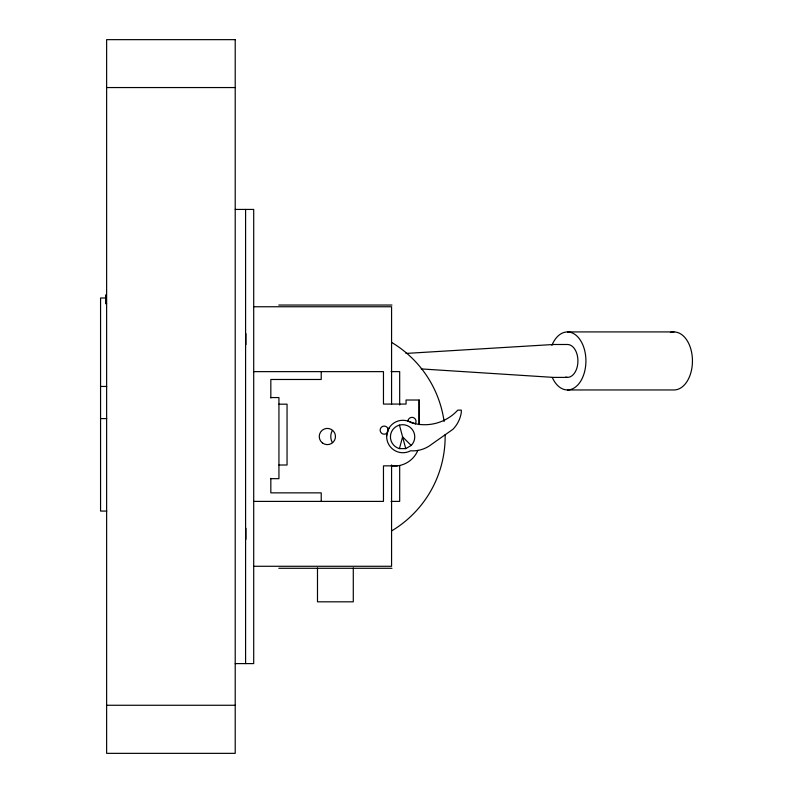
<?xml version="1.0" encoding="UTF-8"?>
<svg xmlns="http://www.w3.org/2000/svg" width="793" height="793" viewBox="0 0 793 793"><rect width="100%" height="100%" fill="white"/><g stroke="black" fill="none" stroke-linecap="round" stroke-linejoin="round"><path stroke-width="1.19" d="M419.13 424.473L419.15 400.019L406.066 400.019L406.066 404.073L383.465 404.073L383.465 371.63L253.701 371.63M408.068 420.359L407.929 421.41A4.054 4.054 0 0 1 413.034 417.495A4.054 4.054 0 0 1 415.492 423.442L415.284 423.72M386.667 436.011A16.217 16.217 0 0 1 411.418 422.719A44.874 44.874 0 0 0 457.799 410.12L461.298 410.12L461.298 412.509A30.689 30.689 0 0 1 452.962 429.281L431.848 444.139A30.689 30.689 0 0 1 410.556 450.801A16.217 16.217 0 0 1 386.667 436.011L387.073 432.998A4.054 4.054 0 0 1 380.69 432.155A4.054 4.054 0 0 1 383.148 426.218A4.054 4.054 0 0 1 388.253 430.133L388.114 429.082M399.444 448.61L402.596 436.854L411.2 445.458L405.748 448.61L399.444 448.61A12.163 12.163 0 0 1 391.573 431.709A12.163 12.163 0 0 1 409.575 426.892A12.163 12.163 0 0 1 411.2 445.458M388.223 429.895L389.085 427.972M106.629 87.557L235.214 87.557M235.234 209.431L253.701 209.431L253.701 663.602L235.234 663.602M105.509 297.999L100.562 297.999L100.562 511.069L106.748 511.069M106.629 303.729L105.618 303.729L105.618 294.877M278.799 305.037L391.97 305.037M253.701 306.752L391.573 306.752L391.573 404.38M567.461 331.92L674 331.92M405.937 353.43L553.494 344.489L567.461 344.489A16.445 10.458 90 0 1 577.879 362.371A16.445 10.458 90 0 1 565.647 377.131M391.038 371.63L399.682 371.63L399.682 404.995M567.461 377.399L553.494 377.399L421.192 368.923M100.562 386.449L106.748 386.449M567.461 389.958L674 389.958A29.004 18.457 90 0 0 692.358 358.099A29.004 18.457 90 0 0 670.392 332.495M270.829 397.561L278.938 397.561L278.938 478.665L270.829 478.665M278.938 404.182L287.046 404.182L287.046 465.005L278.938 465.005M100.562 418.595L106.748 418.595M397.362 465.858L383.465 465.858L383.465 501.394L253.701 501.394M391.038 501.394L399.682 501.394L399.682 465.56M253.701 566.281L391.573 566.281L391.573 464.936M278.799 568.284L391.97 568.284M106.629 705.264L235.214 705.264M391.316 465.858L397.491 465.848A25.435 25.435 0 0 0 417.871 450.335M415.512 423.779L407.562 420.984M399.444 425.107L405.748 448.61M419.15 400.019L419.15 424.651M353.281 567.917L353.281 601.818L317.487 601.818L317.487 567.917M321.224 371.63L321.224 379.48L270.829 379.48L270.829 398.007M321.224 501.394L321.224 492.859L270.829 492.859L270.829 478.328M245.919 333.605L245.919 344.677M245.919 528.267L245.919 539.339M245.592 209.431L245.592 663.602M332.376 442.593A12.163 12.163 0 0 1 332.376 430.43M551.898 345.361A29.004 18.457 90 0 1 579.326 338.72A29.004 18.457 90 0 1 579.931 382.325A29.004 18.457 90 0 1 552.344 377.577M445.121 434.673A109.761 109.761 0 0 1 391.97 530.705M391.623 342.407A109.761 109.761 0 0 1 444.1 421.559M388.114 431.184A4.054 4.054 0 0 1 387.718 432.155M235.214 39.65L106.629 39.65L106.629 753.35L235.214 753.35L235.214 39.65M322.384 442.92A8.108 8.108 0 0 0 335.399 437.627A8.108 8.108 0 0 0 324.307 429.003A8.108 8.108 0 0 0 322.384 442.92"/></g></svg>
